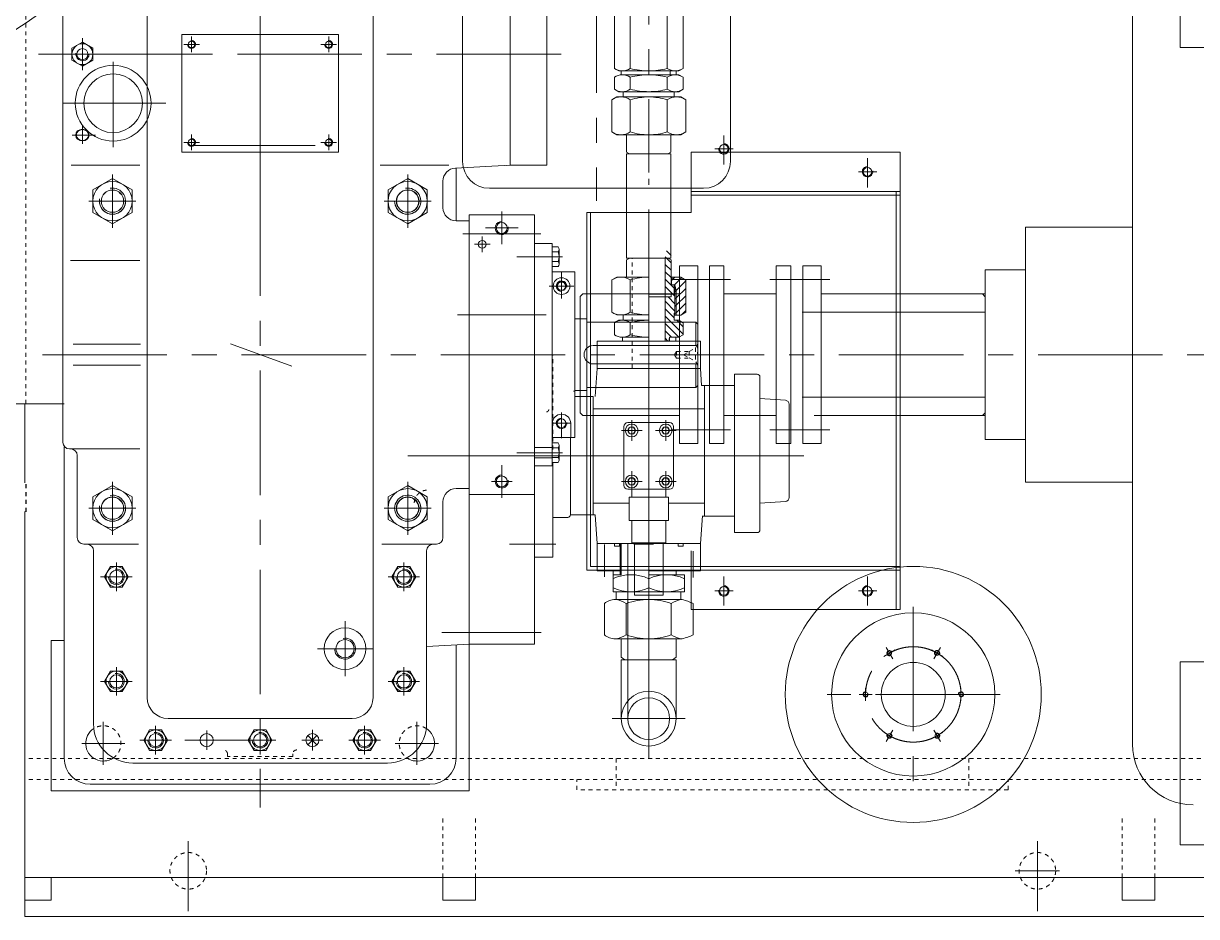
# Model space of a CAD drawing. Header units: millimetres. Extents: x 0 to 559189, y 1 to 426050.
# Drawn here: x 452740 to 475548, y 170510 to 187871 of the extents above; entities that cross this region are included whole.
import ezdxf

# ---------------------------------------------------------------- set-up
doc = ezdxf.new("R2010")
doc.units = ezdxf.units.MM
doc.header["$LTSCALE"] = 25.4
doc.linetypes.add('CENTER', pattern=[50.8, 31.75, -6.35, 6.35, -6.35])
doc.linetypes.add('EB_DASH', pattern=[6, 3, -3])
for name, color, linetype, lineweight in [('CAXA0', 7, 'Continuous', 5), ('CAXA1', 5, 'CENTER', 5), ('CAXA2', 6, 'EB_DASH', 5)]:
    doc.layers.add(name, color=color, linetype=linetype, lineweight=lineweight)

msp = doc.modelspace()

# ---------------------------------------------------------------- linework, layer by layer
at = {"layer": 'CAXA0', "color": 7, "linetype": 'Continuous', "lineweight": 5}
for p, q in [((453505.51, 191553.35), (453505.51, 179727.29)), ((475229.99, 187400.55), (475229.99, 190956.55)), ((455145.67, 190575.35), (455145.67, 174765.41)), ((459536.31, 190575.35), (459536.31, 174765.41)), ((461278.09, 190545.3), (461278.09, 185188.06)), ((466485.09, 190545.3), (466485.09, 185188.06)), ((464229.68, 189542.16), (464229.68, 186996.63)), ((464538.29, 186996.63), (464538.29, 189542.16)), ((465257.29, 186996.63), (465257.29, 189542.16)), ((465565.9, 189542.16), (465565.9, 186996.63)), ((462205.2, 185114.59), (462205.2, 189432.12)), ((462916.18, 189432.12), (462916.18, 187273.12)), ((474304.41, 173858.18), (474304.41, 189033.39)), ((453886.59, 187507.99), (453683.39, 187390.67)), ((453886.59, 187507.99), (454089.79, 187390.67)), ((458865.09, 187654.48), (455816.99, 187654.48)), ((455816.99, 187654.48), (455816.99, 185495.51)), ((458865.09, 187654.48), (458865.09, 185368.48)), ((453683.39, 187156.03), (453683.39, 187390.67)), ((454089.79, 187156.03), (454089.79, 187390.67)), ((462916.18, 185114.59), (462916.18, 187273.59)), ((495949.12, 187400.55), (475229.99, 187400.55)), ((453886.59, 187038.72), (453683.39, 187156.03)), ((453886.59, 187038.72), (454089.79, 187156.03)), ((464229.45, 186592.52), (464229.36, 186825.93)), ((464313.68, 186948.24), (464229.86, 186996.63)), ((464313.68, 186948.24), (464897.79, 186948.24)), ((464364.03, 186948.03), (464364.06, 186873.66)), ((464897.36, 186874.58), (464364.06, 186873.66)), ((464538.06, 186592.64), (464537.97, 186826.05)), ((464897.79, 186948.24), (465431.19, 186948.24)), ((464897.79, 186948.24), (465482.08, 186948.24)), ((465482.08, 186948.24), (464897.88, 186948.24)), ((464897.88, 186874.58), (465482.08, 186874.58)), ((465257.29, 186592.77), (465257.29, 186826.19)), ((465316.89, 186948.24), (465316.89, 186874.58)), ((465482.08, 186874.58), (465316.98, 186874.58)), ((465393.18, 186948.24), (465482.08, 186948.24)), ((465431.19, 186948.24), (465431.19, 186873.87)), ((465482.08, 186948.24), (465565.9, 186996.63)), ((465482.08, 186874.58), (465565.9, 186826.19)), ((465565.9, 186592.77), (465565.9, 186826.19)), ((464313.29, 186544.16), (464229.45, 186592.52)), ((465482.08, 186544.38), (465565.9, 186592.77)), ((464275.01, 186442.54), (464178.73, 186386.9)), ((464178.97, 185761.5), (464178.73, 186386.9)), ((464275.01, 186442.54), (464897.53, 186442.78)), ((464402.23, 186442.59), (464275.01, 186442.54)), ((464313.29, 186544.16), (464897.49, 186544.38)), ((464897.58, 186544.38), (464313.29, 186544.16)), ((464402.19, 186544.19), (464313.29, 186544.16)), ((464402.23, 186442.59), (464402.19, 186544.19)), ((464538.38, 185761.64), (464538.14, 186387.04)), ((464897.79, 186544.38), (465482.08, 186544.38)), ((465482.08, 186544.38), (464897.88, 186544.38)), ((465520.4, 186442.78), (464897.88, 186442.78)), ((465257.29, 185761.78), (465257.29, 186387.18)), ((465393.18, 186544.38), (465482.08, 186544.38)), ((465393.18, 186442.78), (465393.18, 186544.38)), ((465393.18, 186442.78), (465520.4, 186442.78)), ((465520.4, 186442.78), (465616.7, 186387.18)), ((465616.7, 185761.78), (465616.7, 186387.18)), ((455817.09, 185838.44), (455817.09, 185368.48)), ((464275.3, 185705.94), (464178.97, 185761.5)), ((464897.81, 185706.18), (464275.3, 185705.94)), ((464275.3, 185705.94), (464466.01, 185706.01)), ((464466.14, 185371.95), (464466.01, 185706.01)), ((464466.08, 185372.11), (464466.14, 185706.01)), ((464897.88, 185706.18), (465520.4, 185706.18)), ((465329.68, 185372.11), (465329.68, 185706.18)), ((465520.4, 185706.18), (465329.68, 185706.18)), ((465520.4, 185706.18), (465616.7, 185761.78)), ((458865.09, 185368.48), (455817.09, 185368.48)), ((464525.37, 185337.88), (464466.08, 185372.11)), ((464466.08, 185337.88), (465329.68, 185337.88)), ((464466.08, 185337.88), (464466.08, 183308.35)), ((465270.39, 185337.88), (465329.68, 185372.11)), ((465329.68, 185337.88), (465329.68, 183308.35)), ((465722.85, 184195.08), (465722.85, 185368.56)), ((465722.85, 185368.56), (469786.85, 185368.56)), ((469786.85, 176478.56), (469786.85, 185368.56)), ((455004.27, 185114.35), (453668.66, 185114.35)), ((459677.71, 185114.35), (461013.32, 185114.35)), ((462205.2, 185115.1), (461137.78, 185059.16)), ((461150.99, 185059.85), (461150.99, 184034.84)), ((462916.18, 185114.59), (462205.2, 185114.59)), ((454470.87, 184855.84), (454089.87, 184635.87)), ((454470.87, 184855.84), (454851.87, 184635.87)), ((460211.11, 184855.84), (459830.11, 184635.87)), ((460211.11, 184855.84), (460592.11, 184635.87)), ((460897.08, 184805.5), (460897.08, 184288.84)), ((461151.2, 184947.68), (461151.2, 184034.84)), ((454089.87, 184195.92), (454089.87, 184635.87)), ((454851.87, 184195.92), (454851.87, 184635.87)), ((459830.11, 184195.92), (459830.11, 184635.87)), ((460592.11, 184195.92), (460592.11, 184635.87)), ((461798.79, 184667.36), (465964.39, 184667.36)), ((465722.85, 184606.56), (469786.85, 184606.56)), ((465722.85, 184530.36), (469786.85, 184530.36)), ((469710.65, 176478.56), (469710.65, 184606.56)), ((454470.87, 183975.95), (454089.87, 184195.92)), ((454470.87, 183975.95), (454851.87, 184195.92)), ((460211.11, 183975.95), (459830.11, 184195.92)), ((460211.11, 183975.95), (460592.11, 184195.92)), ((461405.2, 184149.2), (462675.19, 184149.2)), ((461405.2, 184149.2), (461405.2, 183590.51)), ((461405.2, 184149.2), (461405.2, 175820.72)), ((462675.19, 179132.69), (462675.19, 184149.2)), ((463690.85, 177240.56), (463690.85, 184195.08)), ((463690.85, 184195.08), (465722.85, 184195.08)), ((463691, 184195.08), (463691, 182612.25)), ((463767.05, 177316.76), (463767.05, 184195.08)), ((461151.08, 184034.84), (461405.2, 184034.84)), ((472221.94, 183908.06), (474304.41, 183908.06)), ((472221.94, 183908.06), (472221.94, 178955.06)), ((461405.2, 183590.51), (461405.2, 182066.42)), ((462675.24, 183590.33), (463018.09, 183590.33)), ((463137.43, 183527), (463018.09, 183527)), ((463137.43, 183431.68), (463018.09, 183431.68)), ((463018.14, 179272.17), (463018.14, 183590.33)), ((463152.71, 183479.34), (463152.71, 183193.38)), ((465242.05, 183449.56), (465330.92, 183360.7)), ((455004.27, 183262.76), (453656.52, 183262.76)), ((463137.43, 183241.04), (463018.09, 183241.04)), ((465329.68, 183308.35), (464466.08, 183308.35)), ((464467.13, 183274.37), (464466.83, 182940.43)), ((464526.7, 183308.69), (464467.13, 183274.37)), ((465216.59, 183331.34), (465330.76, 183217.17)), ((465216.59, 183187.65), (465330.61, 183073.64)), ((465219.95, 181697.98), (465219.95, 183308.35)), ((465271.14, 183308.35), (465330.97, 183273.73)), ((465330.74, 183273.87), (465330.3, 182787.26)), ((465493.3, 183158.35), (465493.3, 179704.29)), ((465848.9, 183158.35), (465493.3, 183158.35)), ((465848.9, 183158.69), (465848.9, 179704.29)), ((466356.9, 183158.35), (466077.5, 183158.35)), ((466077.5, 183158.35), (466077.5, 179704.29)), ((466356.9, 183158.35), (466356.9, 179704.29)), ((467377.98, 183158.35), (467377.98, 179704.29)), ((467657.38, 183158.35), (467377.98, 183158.35)), ((467657.38, 183158.35), (467657.38, 179704.29)), ((467892.36, 183158.69), (467892.36, 179704.29)), ((467892.36, 183158.35), (468247.96, 183158.35)), ((468247.96, 183158.35), (468247.96, 179704.29)), ((463137.43, 183145.72), (463018.09, 183145.72)), ((463462.4, 183041.53), (463018.09, 183041.53)), ((463462.4, 179820.92), (463462.4, 183041.53)), ((464276.12, 182940.6), (464179.76, 182885.09)), ((464276.12, 182940.6), (464179.76, 182885.09)), ((464898.64, 182940.05), (464276.12, 182940.6)), ((464898.64, 182940.05), (464276.12, 182940.6)), ((465216.59, 183043.97), (465330.45, 182930.11)), ((465521.15, 182939.49), (465330.44, 182939.66)), ((465521.15, 182939.49), (465330.44, 182939.66)), ((465343.14, 182939.65), (465343, 182787.25)), ((465343.14, 182939.65), (465343, 182787.25)), ((465404.46, 182939.59), (465343.08, 182878.32)), ((465404.46, 182939.59), (465343.08, 182878.32)), ((465538.26, 182929.59), (465395.61, 182787.2)), ((465538.26, 182929.59), (465395.61, 182787.2)), ((465521.15, 182939.49), (465617.41, 182883.8)), ((465521.15, 182939.49), (465617.41, 182883.8)), ((471438.16, 183082.56), (472221.94, 183082.56)), ((471438.16, 179780.56), (471438.16, 183082.56)), ((463114.06, 182764.75), (463158.06, 182840.95)), ((463114.06, 182764.75), (463158.06, 182688.55)), ((463114.06, 182764.75), (463158.06, 182688.55)), ((463246.05, 182840.95), (463158.06, 182840.95)), ((463290.04, 182764.75), (463246.05, 182840.95)), ((463290.04, 182764.75), (463246.05, 182688.55)), ((464179.76, 182885.09), (464179.2, 182259.69)), ((464179.76, 182885.09), (464179.2, 182259.69)), ((464539.18, 182884.77), (464538.61, 182259.37)), ((464539.18, 182884.77), (464538.61, 182259.37)), ((465216.59, 182900.29), (465388.67, 182728.21)), ((465216.59, 182756.6), (465363.77, 182609.43)), ((465406.5, 182787.19), (465330.3, 182787.26)), ((465406.5, 182787.19), (465330.3, 182787.26)), ((465388.72, 182787.21), (465388.56, 182609.41)), ((465388.72, 182787.21), (465388.56, 182609.41)), ((465406.5, 182787.19), (465405.97, 182202.99)), ((465406.5, 182787.19), (465405.97, 182202.99)), ((465431.8, 182672.93), (465406.5, 182787.19)), ((465431.8, 182672.93), (465406.5, 182787.19)), ((465617.39, 182865.02), (465430.56, 182678.53)), ((465617.39, 182865.02), (465430.56, 182678.53)), ((465617.26, 182721.34), (465431.67, 182536.08)), ((465617.26, 182721.34), (465431.67, 182536.08)), ((465617.41, 182883.8), (465616.84, 182258.4)), ((465617.41, 182883.8), (465616.84, 182258.4)), ((463246.05, 182688.55), (463158.06, 182688.55)), ((463613.58, 182612.25), (463562.78, 182561.45)), ((463562.78, 180301.19), (463562.78, 182561.45)), ((465493.3, 182612.25), (463613.58, 182612.25)), ((465336.44, 182556.11), (464898.29, 182556.51)), ((465336.44, 182556.11), (464898.29, 182556.51)), ((465406.34, 182609.39), (464898.34, 182609.85)), ((465406.34, 182609.39), (464898.34, 182609.85)), ((465216.59, 182612.92), (465219.95, 182609.56)), ((465216.59, 182469.23), (465406.04, 182279.78)), ((465273.34, 182556.17), (465406.17, 182423.34)), ((465336.49, 182609.45), (465336.44, 182556.11)), ((465336.49, 182609.45), (465336.44, 182556.11)), ((465363.77, 182609.43), (465406.3, 182566.89)), ((465431.67, 182536.08), (465406.25, 182510.71)), ((465431.67, 182536.08), (465406.25, 182510.71)), ((465430.56, 182678.53), (465406.38, 182654.39)), ((465430.56, 182678.53), (465406.38, 182654.39)), ((465431.8, 182672.93), (465431.37, 182197.5)), ((465431.8, 182672.93), (465431.37, 182197.5)), ((465617.13, 182577.65), (465431.54, 182392.4)), ((465617.13, 182577.65), (465431.54, 182392.4)), ((467377.98, 182612.25), (466356.9, 182612.25)), ((471438.16, 182612.49), (468247.96, 182612.49)), ((471434.39, 182561.69), (471383.59, 182612.49)), ((471438.16, 180333.02), (471438.16, 182561.69)), ((464275.46, 182204), (464179.2, 182259.69)), ((464275.46, 182204), (464179.2, 182259.69)), ((465216.59, 182325.55), (465393.23, 182148.92)), ((465393.31, 182241.1), (465393.18, 182101.4)), ((465393.31, 182241.1), (465393.18, 182101.4)), ((465431.41, 182241.07), (465393.31, 182241.1)), ((465431.41, 182241.07), (465393.31, 182241.1)), ((465431.54, 182392.4), (465406.12, 182367.02)), ((465431.54, 182392.4), (465406.12, 182367.02)), ((465431.42, 182248.72), (465423.76, 182241.07)), ((465431.42, 182248.72), (465423.76, 182241.07)), ((465617, 182433.97), (465431.42, 182248.72)), ((465617, 182433.97), (465431.42, 182248.72)), ((465520.49, 182202.89), (465616.84, 182258.4)), ((465520.49, 182202.89), (465616.84, 182258.4)), ((465616.87, 182290.29), (465541.36, 182214.91)), ((465616.87, 182290.29), (465541.36, 182214.91)), ((467882.13, 182257.09), (471438.13, 182257.09)), ((463462.4, 182130.06), (463691, 182130.06)), ((465810.55, 182066.56), (463691, 182066.56)), ((463691, 182066.42), (463691, 180796.42)), ((464229.82, 182054.05), (464229.61, 181820.64)), ((464229.82, 182054.05), (464229.61, 181820.64)), ((464313.68, 182102.37), (464229.82, 182054.05)), ((464313.68, 182102.37), (464229.82, 182054.05)), ((464275.46, 182204), (464897.97, 182203.45)), ((464275.46, 182204), (464897.97, 182203.45)), ((464313.68, 182102.37), (464897.88, 182101.85)), ((464313.68, 182102.37), (464897.88, 182101.85)), ((464402.67, 182203.89), (464402.58, 182102.29)), ((464402.67, 182203.89), (464402.58, 182102.29)), ((464538.43, 182053.77), (464538.22, 181820.36)), ((464538.43, 182053.77), (464538.22, 181820.36)), ((465216.59, 182181.86), (465565.66, 181832.8)), ((465216.59, 182038.18), (465482.97, 181771.8)), ((465482.08, 182101.32), (465393.18, 182101.4)), ((465482.08, 182101.32), (465393.18, 182101.4)), ((465520.49, 182202.89), (465393.27, 182203)), ((465520.49, 182202.89), (465393.27, 182203)), ((465440.78, 182101.36), (465565.79, 181976.35)), ((465482.08, 182101.32), (465565.86, 182052.85)), ((465482.08, 182101.32), (465565.86, 182052.85)), ((465565.86, 182052.85), (465565.65, 181819.44)), ((465565.86, 182052.85), (465565.65, 181819.44)), ((465810.55, 182066.56), (465848.65, 182028.46)), ((465810.55, 182066.56), (465810.55, 181609.22)), ((465216.59, 181894.5), (465339.84, 181771.25)), ((465481.79, 181771.12), (465565.65, 181819.44)), ((465481.79, 181771.12), (465565.65, 181819.44)), ((455018.67, 181634.73), (453708.84, 181634.73)), ((465848.65, 181609.22), (463816.9, 181609.22)), ((463893.01, 181697.98), (465902.16, 181697.98)), ((463893.01, 181164.58), (463893.01, 181697.98)), ((464897.59, 181771.64), (464383.87, 181772.11)), ((464897.59, 181771.64), (464383.87, 181772.11)), ((464385.05, 181772.1), (464385.05, 181697.98)), ((465216.59, 181750.81), (465269.42, 181697.98)), ((465287.73, 181697.98), (465304.09, 181771.27)), ((465481.79, 181771.12), (465304.09, 181771.28)), ((465304.09, 181697.98), (465304.09, 181771.28)), ((465481.79, 181771.12), (465316.69, 181771.27)), ((465426.45, 181771.17), (465426.45, 181697.98)), ((465902.16, 181164.58), (465902.16, 181697.98)), ((455018.67, 181228.33), (453708.84, 181228.33)), ((465848.91, 181253.62), (463816.9, 181253.62)), ((463893.01, 181164.58), (463853.83, 180616.1)), ((463893.01, 181164.58), (465902.16, 181164.58)), ((465810.55, 181253.62), (465810.55, 180796.56)), ((465902.38, 181164.58), (465926.14, 180831.95)), ((466561.55, 181050.34), (466561.55, 177974.4)), ((467007.57, 181050.34), (466561.55, 181050.34)), ((467058.37, 180999.54), (467058.37, 178025.2)), ((461405.2, 175805.29), (461405.2, 180796.42)), ((463462.4, 180733.06), (463691, 180733.06)), ((465810.55, 180796.56), (463691, 180796.56)), ((465810.55, 180796.56), (465848.65, 180834.66)), ((466561.55, 180831.95), (465924.44, 180831.95)), ((465980.94, 180831.95), (465980.94, 178295.65)), ((452045.26, 180478.83), (453531.01, 180478.83)), ((452769.09, 178942.12), (452769.09, 180478.83)), ((463814.44, 180618.59), (463814.44, 178319.89)), ((467557.13, 180544.65), (467058.37, 180578.36)), ((467628.2, 180468.63), (467628.2, 178655.27)), ((467882.13, 180606.09), (471438.13, 180606.09)), ((463613.3, 180250.39), (463562.5, 180301.19)), ((465493.3, 180250.39), (463613.3, 180250.39)), ((463814.44, 180377.22), (465980.94, 180377.22)), ((467377.98, 180250.39), (466356.9, 180250.39)), ((467633.5, 180250.39), (467628.2, 180250.39)), ((471438.16, 180250.63), (468115.66, 180250.63)), ((471438.16, 180301.43), (471387.36, 180250.63)), ((463024.25, 179820.98), (463024.25, 180097.75)), ((463379.85, 179820.98), (463379.85, 180097.75)), ((464415.09, 180034.32), (464415.09, 178891.32)), ((464491.29, 180110.52), (465304.09, 180110.52)), ((464494.17, 179958.12), (464530.83, 180021.62)), ((464494.17, 179958.12), (464530.83, 179894.62)), ((464494.17, 179958.12), (464530.83, 179894.62)), ((464604.16, 180021.62), (464530.83, 180021.62)), ((464640.82, 179958.12), (464604.16, 180021.62)), ((464640.82, 179958.12), (464604.16, 179894.62)), ((465154.57, 179958.12), (465191.23, 180021.62)), ((465154.57, 179958.12), (465191.23, 179894.62)), ((465154.57, 179958.12), (465191.23, 179894.62)), ((465264.56, 180021.62), (465191.23, 180021.62)), ((465301.22, 179958.12), (465264.56, 180021.62)), ((465301.22, 179958.12), (465264.56, 179894.62)), ((465380.29, 180034.32), (465380.29, 178891.32)), ((462675.24, 179272.17), (462675.24, 179843.67)), ((463462.4, 179820.98), (463018.14, 179820.98)), ((463373.69, 179821.16), (463373.69, 178319.89)), ((463373.69, 179821.16), (463373.69, 178319.89)), ((464604.16, 179894.62), (464530.83, 179894.62)), ((465264.56, 179894.62), (465191.23, 179894.62)), ((471438.16, 179780.56), (472221.94, 179780.56)), ((453531.07, 179637.49), (453531.07, 174509.89)), ((455004.27, 179600.29), (453632.51, 179600.29)), ((463018.14, 179627.85), (462675.24, 179627.85)), ((463137.47, 179717.13), (463018.14, 179717.13)), ((463137.47, 179621.81), (463018.14, 179621.81)), ((463152.76, 179383.51), (463152.76, 179669.47)), ((465848.9, 179704.29), (465493.3, 179704.29)), ((466356.9, 179704.29), (466077.5, 179704.29)), ((467657.38, 179704.29), (467377.98, 179704.29)), ((467892.36, 179704.29), (468247.96, 179704.29)), ((453785.07, 178129.47), (453785.07, 179473.29)), ((463018.14, 179424.65), (462675.24, 179424.65)), ((462675.24, 179272.17), (463018.14, 179272.17)), ((463137.47, 179431.17), (463018.14, 179431.17)), ((463137.47, 179335.85), (463018.14, 179335.85)), ((463030.82, 179335.85), (463030.82, 177494.39)), ((462675.27, 175805.29), (462675.27, 179132.69)), ((454470.87, 178887.1), (454089.87, 178667.13)), ((454470.87, 178887.1), (454851.87, 178667.13)), ((460211.11, 178887.1), (459830.11, 178667.13)), ((460211.11, 178887.1), (460592.11, 178667.13)), ((461151.08, 178828.01), (461405.2, 178828.01)), ((464491.29, 178815.12), (465304.09, 178815.12)), ((464494.17, 178967.52), (464530.83, 179031.02)), ((464494.17, 178967.52), (464530.83, 178904.02)), ((464494.17, 178967.52), (464530.83, 178904.02)), ((464604.16, 179031.02), (464530.83, 179031.02)), ((464604.16, 178904.02), (464530.83, 178904.02)), ((464640.82, 178967.52), (464604.16, 179031.02)), ((464640.82, 178967.52), (464604.16, 178904.02)), ((465154.57, 178967.52), (465191.23, 179031.02)), ((465154.57, 178967.52), (465191.23, 178904.02)), ((465154.57, 178967.52), (465191.23, 178904.02)), ((465264.56, 179031.02), (465191.23, 179031.02)), ((465264.56, 178904.02), (465191.23, 178904.02)), ((465301.22, 178967.52), (465264.56, 179031.02)), ((465301.22, 178967.52), (465264.56, 178904.02)), ((472221.94, 178955.06), (474304.41, 178955.06)), ((454089.87, 178227.19), (454089.87, 178667.13)), ((454851.87, 178227.19), (454851.87, 178667.13)), ((459830.11, 178227.19), (459830.11, 178667.13)), ((460592.11, 178227.19), (460592.11, 178667.13)), ((461405.2, 178713.64), (462675.27, 178713.64)), ((464516.78, 178205.44), (464516.78, 178662.64)), ((465278.78, 178662.64), (464516.78, 178662.64)), ((464567.58, 178662.64), (464567.58, 178804.35)), ((465227.98, 178662.64), (465227.98, 178778.67)), ((465278.78, 178205.44), (465278.78, 178662.64)), ((452769.09, 170509.56), (452769.09, 178383.32)), ((460897.08, 178574.01), (460897.08, 177875.42)), ((463814.44, 178548.42), (464516.78, 178548.42)), ((465278.78, 178548.42), (465980.94, 178548.42)), ((467557.13, 178579.25), (467058.37, 178545.54)), ((453530.99, 178256.47), (453530.99, 173589.35)), ((454470.87, 178007.22), (454089.87, 178227.19)), ((454470.87, 178007.22), (454851.87, 178227.19)), ((460211.11, 178007.22), (459830.11, 178227.19)), ((460211.11, 178007.22), (460592.11, 178227.19)), ((463322.89, 178269.09), (463030.82, 178269.09)), ((463373.69, 178319.89), (463853.32, 178319.89)), ((463893.01, 177760.98), (463853.09, 178319.87)), ((465278.78, 178205.44), (464516.78, 178205.44)), ((464567.35, 177773.68), (464567.35, 178205.48)), ((464567.58, 177773.64), (464567.58, 178205.44)), ((465227.75, 177773.68), (465227.75, 178205.48)), ((465227.98, 177773.64), (465227.98, 178205.44)), ((465902.16, 177760.98), (465940.56, 178298.53)), ((466561.55, 178295.65), (465940.56, 178295.65)), ((453785.07, 178129.47), (453785.07, 177875.42)), ((466561.55, 177974.4), (467007.57, 177974.4)), ((453912.07, 177748.42), (453975.57, 177748.42)), ((453943.82, 177748.42), (454976.56, 177748.42)), ((460738.16, 177748.42), (459705.43, 177748.42)), ((460770.08, 177748.42), (460706.58, 177748.42)), ((463893.01, 177761.02), (465902.17, 177761.02)), ((463893.01, 177760.98), (463893.01, 177227.58)), ((463893.01, 177760.98), (465902.16, 177760.98)), ((464229.57, 177760.98), (464229.57, 177710.18)), ((464229.57, 177710.18), (464326.09, 177710.18)), ((464326.09, 177760.98), (464326.09, 177710.18)), ((464343.36, 177153.92), (464343.36, 177760.98)), ((464364.27, 177153.92), (464364.27, 177760.98)), ((464491.19, 177760.98), (464491.19, 174357.42)), ((465227.75, 177773.68), (464567.35, 177773.68)), ((464618.15, 176757.68), (464618.15, 177773.68)), ((465176.95, 176757.68), (465176.95, 177773.68)), ((465469.09, 177760.98), (465469.09, 177710.18)), ((465565.61, 177710.18), (465469.09, 177710.18)), ((465565.61, 177760.98), (465565.61, 177710.18)), ((465902.16, 177760.98), (465902.16, 177227.58)), ((454102.57, 177621.42), (454102.57, 174255.89)), ((460579.58, 177621.42), (460579.58, 174255.89)), ((463030.82, 177494.39), (462675.19, 177494.39)), ((465722.85, 176478.56), (465722.85, 177621.56)), ((454431.74, 177313.16), (454316.4, 177113.39)), ((454662.41, 177313.16), (454431.74, 177313.16)), ((454777.75, 177113.39), (454662.41, 177313.16)), ((459904.4, 177113.39), (460019.74, 177313.16)), ((460019.74, 177313.16), (460250.41, 177313.16)), ((460250.41, 177313.16), (460365.75, 177113.39)), ((463690.85, 177240.56), (469786.85, 177240.56)), ((463767.05, 177316.76), (469786.85, 177316.76)), ((463893.01, 177227.58), (464364.27, 177227.58)), ((464204.77, 177227.58), (464204.77, 176823.72)), ((464897.59, 177227.58), (465902.16, 177227.58)), ((465431.07, 177227.58), (465431.07, 177153.92)), ((454316.4, 177113.39), (454431.74, 176913.62)), ((454662.41, 176913.62), (454777.75, 177113.39)), ((460019.74, 176913.62), (459904.4, 177113.39)), ((460365.75, 177113.39), (460250.41, 176913.62)), ((464204.77, 177153.92), (464364.27, 177153.92)), ((464204.77, 177153.92), (464364.27, 177153.92)), ((464897.67, 177153.92), (465590.58, 177153.92)), ((465590.58, 177153.92), (465590.58, 176823.72)), ((454662.41, 176913.62), (454431.74, 176913.62)), ((460019.74, 176913.62), (460250.41, 176913.62)), ((464204.77, 176823.72), (464265.21, 176823.72)), ((464204.77, 176823.72), (465590.58, 176823.72)), ((464265.21, 176671.32), (464265.21, 176823.72)), ((465524.05, 176671.32), (465524.05, 176823.72)), ((464034.07, 175985.52), (464034.07, 176595.12)), ((464246.8, 176671.32), (464265.21, 176671.32)), ((464271.12, 176671.32), (465548.55, 176671.32)), ((464459.35, 176595.12), (464459.35, 175985.52)), ((465176.95, 176757.68), (464618.15, 176757.68)), ((465335.82, 176595.12), (465335.82, 175985.52)), ((465761.1, 175985.52), (465761.1, 176595.12)), ((465722.85, 176478.56), (469786.85, 176478.56)), ((461405.2, 176287.84), (461405.2, 175805.23)), ((453531.07, 175875.35), (453277.07, 175875.35)), ((453277.07, 175875.35), (453277.07, 172954.35)), ((464246.8, 175909.32), (464897.67, 175909.32)), ((464364.27, 175551.46), (464364.27, 175909.32)), ((464897.67, 175909.32), (465548.55, 175909.32)), ((465431.07, 175551.58), (465431.07, 175909.32)), ((461405.2, 175805.23), (460582.65, 175762.13)), ((461150.99, 175791.91), (461150.99, 173589.35)), ((461151.2, 175791.92), (461151.2, 174509.89)), ((461404.99, 175791.91), (461404.99, 172954.35)), ((462675.27, 175805.29), (461405.2, 175805.29)), ((464364.13, 175500.66), (465430.93, 175500.66)), ((464364.13, 174357.42), (464364.13, 175500.66)), ((464364.27, 175551.46), (464435.24, 175500.66)), ((465431.07, 175551.58), (465359.93, 175500.66)), ((465430.93, 174357.42), (465430.93, 175500.66)), ((475229.99, 171906.57), (475229.99, 175462.57)), ((495949.12, 175462.57), (475229.99, 175462.57)), ((454431.74, 175281.16), (454316.4, 175081.39)), ((454662.41, 175281.16), (454431.74, 175281.16)), ((454777.75, 175081.39), (454662.41, 175281.16)), ((459904.4, 175081.39), (460019.74, 175281.16)), ((460019.74, 175281.16), (460250.41, 175281.16)), ((460250.41, 175281.16), (460365.75, 175081.39)), ((454316.4, 175081.39), (454431.74, 174881.62)), ((454662.41, 174881.62), (454777.75, 175081.39)), ((460019.74, 174881.62), (459904.4, 175081.39)), ((460365.75, 175081.39), (460250.41, 174881.62)), ((454662.41, 174881.62), (454431.74, 174881.62)), ((460019.74, 174881.62), (460250.41, 174881.62)), ((457341.08, 174359.01), (455552.07, 174359.01)), ((457340.91, 174359.01), (459129.91, 174359.01)), ((455193.74, 174138.16), (455078.4, 173938.39)), ((455424.41, 174138.16), (455193.74, 174138.16)), ((455539.75, 173938.39), (455424.41, 174138.16)), ((457225.65, 174138.16), (457110.32, 173938.39)), ((457456.33, 174138.16), (457225.65, 174138.16)), ((457571.67, 173938.39), (457456.33, 174138.16)), ((458446.88, 173848.59), (458267.27, 174028.19)), ((458267.27, 173848.59), (458446.88, 174028.19)), ((459142.4, 173938.39), (459257.74, 174138.16)), ((459257.74, 174138.16), (459488.41, 174138.16)), ((459488.41, 174138.16), (459603.75, 173938.39)), ((455078.4, 173938.39), (455193.74, 173738.62)), ((455424.41, 173738.62), (455539.75, 173938.39)), ((457110.32, 173938.39), (457225.65, 173738.62)), ((457456.33, 173738.62), (457571.67, 173938.39)), ((459257.74, 173738.62), (459142.4, 173938.39)), ((459603.75, 173938.39), (459488.41, 173738.62)), ((455424.41, 173738.62), (455193.74, 173738.62)), ((457456.33, 173738.62), (457225.65, 173738.62)), ((459257.74, 173738.62), (459488.41, 173738.62)), ((459817.58, 173493.89), (454864.57, 173493.89)), ((461404.99, 172954.35), (453277.07, 172954.35)), ((460642.99, 173081.35), (454038.99, 173081.35)), ((495441.12, 171906.57), (475229.99, 171906.57)), ((495441.12, 171271.56), (452769.09, 171271.56)), ((453277.09, 170827.06), (453277.09, 171271.56)), ((460897.1, 170827.06), (460897.1, 171271.56)), ((461532.1, 170827.06), (461532.1, 171271.56)), ((474105.11, 170827.06), (474105.11, 171271.56)), ((474740.11, 170827.06), (474740.11, 171271.56)), ((453277.09, 170827.06), (452769.09, 170827.06)), ((461532.1, 170827.06), (460897.1, 170827.06)), ((474740.11, 170827.06), (474105.11, 170827.06)), ((495949.12, 170509.56), (452769.09, 170509.56))]:
    msp.add_line(p, q, dxfattribs=at)
for centre, radius in [((448768.64, 193851.85), 7200.29), ((456007.59, 187463.98), 62.45), ((458674.59, 187463.98), 62.45), ((453886.59, 187273.35), 203.2), ((453886.59, 187273.35), 107.95), ((454483.57, 186320.85), 736.6), ((454483.57, 186320.85), 571.5), ((456007.59, 185558.98), 62.45), ((458674.59, 185558.98), 62.45), ((466357.85, 185432.06), 84.41), ((469151.85, 184987.56), 84.41), ((454470.87, 184415.9), 381), ((460211.11, 184415.9), 381), ((454470.87, 184415.9), 219.63), ((454470.87, 184415.9), 215.9), ((460211.28, 184415.9), 219.63), ((460211.11, 184415.9), 215.9), ((462040.19, 183895.2), 106.38), ((461659.19, 183577.7), 76.2), ((463202.05, 182764.75), 87.99), ((463202.05, 182764.75), 84.41), ((463202.05, 180097.75), 84.41), ((464567.49, 179958.12), 73.32), ((465227.89, 179958.12), 73.32), ((462040.19, 178967.64), 106.38), ((454470.87, 178447.16), 381), ((460211.11, 178447.16), 381), ((464567.49, 178967.52), 73.32), ((465227.89, 178967.52), 73.32), ((454470.87, 178447.16), 219.63), ((454470.87, 178447.16), 215.9), ((460211.28, 178447.16), 219.63), ((460211.11, 178447.16), 215.9), ((454547.07, 177113.39), 199.77), ((454547.07, 177113.39), 128.34), ((460135.08, 177113.39), 199.77), ((460135.08, 177113.39), 128.34), ((470041.1, 174827.59), 2489.2), ((466357.85, 176838.95), 84.41), ((469151.85, 176838.95), 84.41), ((470041.1, 174827.59), 1587.5), ((458992.09, 175716.47), 406.4), ((458992.09, 175716.47), 175.7), ((469577.55, 175630.48), 41.18), ((470504.65, 175630.48), 41.18), ((470041.1, 174827.59), 622.3), ((454547.07, 175081.39), 199.77), ((454547.07, 175081.39), 128.34), ((460135.08, 175081.39), 199.77), ((460135.08, 175081.39), 128.34), ((464897.53, 174357.42), 533.4), ((464897.53, 174357.42), 406.34), ((469114, 174827.59), 41.18), ((470968.2, 174827.59), 41.18), ((455309.07, 173938.39), 199.77), ((455309.07, 173938.39), 128.34), ((456302.45, 173938.39), 127), ((457340.99, 173938.39), 199.77), ((457341.08, 173938.39), 128.34), ((458357.08, 173938.39), 127), ((459373.08, 173938.39), 199.77), ((459373.08, 173938.39), 128.34), ((469577.55, 174024.7), 41.18), ((470504.65, 174024.7), 41.18)]:
    msp.add_circle(centre, radius, dxfattribs=at)
for centre, radius, start, end in [((456007.59, 187463.98), 76.2, 180, 100), ((458674.59, 187463.98), 76.2, 180, 100), ((453886.59, 187273.35), 127, 170, 0), ((464383.75, 186604.18), 270.2, 55.196842, 124.847208), ((464383.98, 187218.44), 270.2, 235.174817, 304.825183), ((464897.89, 185515.74), 1358.84, 90.022025, 105.359198), ((464897.7, 188307.08), 1358.84, 254.662826, 270), ((464897.88, 188307.08), 1358.84, 270, 285.337174), ((464897.88, 185515.74), 1358.84, 74.662826, 90), ((465411.6, 187218.44), 270.2, 235.174817, 304.825183), ((465411.6, 186604.38), 270.2, 55.174817, 124.825183), ((464383.67, 186814.38), 270.2, 235.196842, 304.847208), ((464896.97, 187903.21), 1358.84, 254.684851, 270.022025), ((464897.88, 187903.21), 1358.84, 270, 285.337174), ((465411.6, 186814.58), 270.2, 235.174817, 304.825183), ((464358.54, 186124.36), 318.21, 55.637777, 124.406272), ((464897.99, 185253.35), 1189.43, 90.022025, 107.609979), ((464897.88, 185253.35), 1189.43, 72.412046, 90), ((465437, 186124.57), 318.21, 55.615753, 124.384247), ((464358.58, 186024.18), 318.21, 235.637777, 304.406272), ((464897.36, 186895.61), 1189.43, 252.434071, 270.022025), ((464897.88, 186895.61), 1189.43, 270, 287.587954), ((465437, 186024.39), 318.21, 235.615753, 304.384247), ((456007.59, 185558.98), 76.2, 180, 100), ((458674.59, 185558.98), 76.2, 180, 100), ((466357.85, 185432.06), 101.6, 170, 90), ((461151.08, 184805.5), 254, 93, 180), ((461798.79, 185188.06), 520.7, 180, 270), ((465964.39, 185188.06), 520.7, 270, 0), ((469151.85, 184987.56), 101.6, 90, 10), ((454470.87, 184415.9), 254, 180, 100), ((460211.28, 184415.9), 254, 180, 100), ((454470.87, 184415.9), 254, 170, 0), ((460211.11, 184415.9), 254, 180, 10), ((461151.08, 184288.84), 254, 180, 270), ((462040.19, 183895.2), 127, 90, 10), ((463070.78, 183479.34), 81.93, 324.42999, 35.57001), ((462847.91, 183336.36), 304.8, 341.776086, 18.223914), ((463070.78, 183193.38), 81.93, 324.42999, 35.57001), ((463202.05, 182764.75), 161.67, 0, 180), ((464359.23, 182622.32), 318.21, 55.564318, 124.332813), ((464359.23, 182622.32), 318.21, 55.564318, 124.332813), ((464897.57, 181750.61), 1189.43, 89.948565, 107.536519), ((464897.57, 181750.61), 1189.43, 89.948565, 107.536519), ((463202.05, 182764.75), 161.67, 180, 0), ((463202.05, 182764.75), 101.6, 350, 270), ((464359.14, 182522.14), 318.21, 235.564318, 304.332813), ((464359.14, 182522.14), 318.21, 235.564318, 304.332813), ((464899.04, 183392.88), 1189.43, 252.360611, 269.948565), ((464899.04, 183392.88), 1189.43, 252.360611, 269.948565), ((464383.92, 181832.1), 270.2, 55.123382, 124.773748), ((464383.92, 181832.1), 270.2, 55.123382, 124.773748), ((464896.66, 180743.01), 1358.84, 89.948565, 105.285739), ((464896.66, 180743.01), 1358.84, 89.948565, 105.285739), ((464384.11, 182042.31), 270.2, 235.123382, 304.773748), ((464384.11, 182042.31), 270.2, 235.123382, 304.773748), ((464898.81, 183130.48), 1358.84, 254.611392, 269.948565), ((464898.81, 183130.48), 1358.84, 254.611392, 269.948565), ((463816.9, 181431.53), 177.8, 90, 270), ((467007.57, 180999.54), 50.8, 0, 90), ((467552, 180468.63), 76.2, 0, 86.133913), ((463202.05, 180097.75), 177.8, 0, 180), ((463202.05, 180097.75), 101.6, 90, 10), ((464491.29, 180034.32), 76.2, 90, 180), ((464567.49, 179958.12), 124.21, 0, 180), ((464567.49, 179958.12), 124.21, 180, 0), ((465227.89, 179958.12), 124.21, 0, 180), ((465227.89, 179958.12), 124.21, 180, 0), ((465304.09, 180034.32), 76.2, 0, 90), ((453632.51, 179727.29), 127, 180, 270), ((453658.07, 179473.29), 127, 0, 90), ((463070.82, 179669.47), 81.93, 324.42999, 35.57001), ((462847.96, 179526.49), 304.8, 341.776086, 18.223914), ((463070.82, 179383.51), 81.93, 324.42999, 35.57001), ((462040.19, 178967.64), 127, 90, 10), ((464567.49, 178967.52), 124.21, 0, 180), ((465227.89, 178967.52), 124.21, 0, 180), ((461151.08, 178574.01), 254, 90, 180), ((464491.29, 178891.32), 76.2, 180, 270), ((464567.49, 178967.52), 124.21, 180, 0), ((465227.89, 178967.52), 124.21, 180, 0), ((465304.09, 178891.32), 76.2, 270, 0), ((454470.87, 178447.16), 254, 180, 100), ((460211.28, 178447.16), 254, 260, 180), ((467552, 178655.27), 76.2, 273.866087, 360), ((454470.87, 178447.16), 254, 170, 0), ((460211.11, 178447.16), 254, 180, 10), ((463322.89, 178319.89), 50.8, 270, 0), ((463322.89, 178319.89), 50.8, 270, 0), ((467007.57, 178025.2), 50.8, 270, 0), ((453912.07, 177875.42), 127, 180, 270), ((453975.57, 177621.42), 127, 0, 90), ((460706.58, 177621.42), 127, 90, 180), ((460770.08, 177875.42), 127, 270, 0), ((454547.07, 177113.39), 152.4, 180, 100), ((460135.08, 177113.39), 152.4, 180, 100), ((464550.07, 176328.43), 825.7, 65.15721, 114.774415), ((465244.13, 176328.22), 825.7, 65.191398, 114.808602), ((464550.86, 177649.63), 825.7, 245.15721, 294.774415), ((465244.13, 177649.42), 825.7, 245.191398, 294.808602), ((466357.85, 176838.95), 101.6, 170, 90), ((469151.85, 176838.95), 101.6, 90, 10), ((464246.8, 176336.29), 335.03, 89.999998, 129.415958), ((464156.87, 176118.52), 564.49, 57.598307, 78.322367), ((464897.5, 175373.54), 1297.78, 90, 109.731614), ((464897.67, 175373.54), 1297.78, 70.268386, 90), ((465638.31, 176118.52), 564.49, 101.677633, 122.401693), ((465201.69, 175369.27), 1347.47, 65.470754, 75.083088), ((458992.09, 175716.47), 203.2, 180, 100), ((464246.8, 176244.35), 335.03, 230.584042, 270.000002), ((464156.87, 176462.12), 564.49, 281.677633, 302.401693), ((464897.5, 177207.1), 1297.78, 250.268386, 270), ((464897.67, 177207.1), 1297.78, 270, 289.731614), ((465638.31, 176462.12), 564.49, 237.598307, 258.322367), ((465201.69, 177211.38), 1347.47, 284.916912, 294.529246), ((469577.55, 175630.48), 50.8, 30, 310), ((470504.65, 175630.48), 50.8, 330, 250), ((454547.07, 175081.39), 152.4, 180, 100), ((460135.08, 175081.39), 152.4, 180, 100), ((455552.07, 174765.41), 406.4, 180, 270), ((459129.91, 174765.41), 406.4, 270, 0), ((469114, 174827.59), 50.8, 90, 10), ((470968.2, 174827.59), 50.8, 270, 190), ((454864.57, 174255.89), 762, 180, 270), ((459817.58, 174255.89), 762, 270, 0), ((454292.99, 173875.1), 342.9, 122.619871, 304.723525), ((455309.07, 173938.39), 152.4, 180, 100), ((457341.08, 173938.39), 152.4, 180, 100), ((459373.08, 173938.39), 152.4, 180, 100), ((460388.99, 173875.1), 342.9, 235.291811, 57.349293), ((469577.55, 174024.7), 50.8, 150, 70), ((470504.65, 174024.7), 50.8, 210, 130), ((475480.07, 173858.18), 1175.66, 180, 270), ((454038.99, 173589.35), 508, 180, 270), ((460642.99, 173589.35), 508, 270, 0)]:
    msp.add_arc(centre, radius, start, end, dxfattribs=at)
for major_axis, ratio in [((131.23, 0), 0.86444444), ((119.57, 0), 0.87926829)]:
    msp.add_ellipse((453886.59, 185701.43), major_axis=major_axis, ratio=ratio, dxfattribs=at)
at = {"layer": 'CAXA1', "linetype": 'CENTER', "lineweight": 5, "ltscale": 3}
for p, q in [((464897.79, 194143.44), (464897.79, 184971.03)), ((457341.16, 192734.57), (457341.16, 172630.01)), ((463881.59, 192810.77), (463881.59, 184421.89)), ((453886.59, 187584.19), (453886.59, 186962.52)), ((456007.59, 187616.38), (456007.59, 187311.58)), ((458674.59, 187616.38), (458674.59, 187311.58)), ((463192.6, 187273.25), (398398.76, 187273.25)), ((453429.47, 187273.35), (453835.87, 187273.35)), ((453429.47, 187273.35), (453835.87, 187273.35)), ((453429.55, 187273.3), (453835.95, 187273.3)), ((454165.99, 187273.35), (453607.19, 187273.35)), ((454280.28, 187273.12), (453721.48, 187273.12)), ((453899.28, 187273.12), (454305.68, 187273.12)), ((453899.28, 187273.12), (454305.68, 187273.12)), ((453899.35, 187273.06), (454305.75, 187273.06)), ((456299.65, 187273.17), (454166.04, 187273.17)), ((456299.65, 187273.17), (454166.04, 187273.17)), ((456331.83, 187273.12), (454196.72, 187273.12)), ((454953.29, 187273.24), (454546.89, 187273.24)), ((455855.19, 187463.98), (456159.99, 187463.98)), ((458522.19, 187463.98), (458826.99, 187463.98)), ((454483.57, 187122.24), (454483.57, 185466.63)), ((457341.08, 186841.55), (457341.08, 184149.15)), ((457341.16, 186460.77), (457341.16, 183768.37)), ((453505.51, 186320.85), (455510.3, 186320.85)), ((453886.59, 185889.35), (453886.59, 185531.71)), ((453684.73, 185701.43), (454140.69, 185701.43)), ((456007.59, 185711.38), (456007.59, 185406.58)), ((458674.59, 185711.38), (458674.59, 185406.58)), ((466357.85, 185127.98), (466357.85, 185694.93)), ((455855.19, 185558.98), (456159.99, 185558.98)), ((455994.87, 185495.35), (458687.28, 185495.35)), ((458522.19, 185558.98), (458826.99, 185558.98)), ((466180.05, 185432.06), (466535.65, 185432.06)), ((466357.85, 185609.86), (466357.85, 185254.26)), ((469151.85, 184683.48), (469151.85, 185250.43)), ((469329.65, 184987.56), (468974.05, 184987.56)), ((469151.85, 185165.36), (469151.85, 184809.76)), ((454470.87, 184932.04), (454470.87, 183899.75)), ((454470.87, 184771.5), (454470.87, 184060.29)), ((454470.87, 184746.1), (454470.87, 184085.69)), ((460211.11, 184932.04), (460211.11, 183899.75)), ((460211.28, 184771.5), (460211.28, 184060.29)), ((460211.28, 184746.1), (460211.28, 184085.69)), ((464897.68, 181833.85), (464897.68, 184847.68)), ((454928.07, 184415.9), (454013.67, 184415.9)), ((454115.27, 184415.9), (454826.47, 184415.9)), ((454140.67, 184415.9), (454801.07, 184415.9)), ((459753.91, 184415.9), (460668.31, 184415.9)), ((459855.68, 184415.9), (460566.88, 184415.9)), ((459881.08, 184415.9), (460541.48, 184415.9)), ((462040.19, 184212.7), (462040.19, 183577.7)), ((462040.19, 184098.4), (462040.19, 183692)), ((462357.69, 183895.2), (461722.69, 183895.2)), ((462243.39, 183895.2), (461836.99, 183895.2)), ((461284.54, 183780.93), (462799.01, 183780.93)), ((461659.19, 183730.1), (461659.19, 183425.3)), ((464897.56, 181833.79), (464897.56, 183632.59)), ((461811.59, 183577.7), (461506.79, 183577.7)), ((464897.37, 181900.18), (464897.37, 183449.56)), ((464897.53, 183573.04), (464897.53, 181227.03)), ((464897.53, 183528.4), (464897.53, 173595.66)), ((463219.82, 183336.36), (462329.6, 183336.36)), ((463202.05, 182571.57), (463202.05, 183041.53)), ((463202.05, 183002.62), (463202.05, 182526.88)), ((463202.05, 182586.95), (463202.05, 182942.55)), ((463439.92, 182764.75), (462964.18, 182764.75)), ((463379.85, 182764.75), (463024.25, 182764.75)), ((465324.25, 182891.61), (466488.78, 182891.61)), ((468417.01, 182891.61), (467252.48, 182891.61)), ((462906.01, 182206.09), (461182.1, 182206.09)), ((456765.63, 181640.73), (457956.71, 181207.22)), ((453110.92, 181431.26), (508340.83, 181431.26)), ((464897.59, 181267.32), (464897.59, 174910.53)), ((464897.69, 181082.67), (464897.69, 176883.46)), ((463202.05, 179808.22), (463202.05, 180311.14)), ((463202.05, 180275.55), (463202.05, 179919.95)), ((463379.85, 180097.75), (463024.25, 180097.75)), ((464767.9, 179958.12), (464367.09, 179958.12)), ((464567.49, 180158.53), (464567.49, 179757.71)), ((465428.3, 179958.12), (465027.49, 179958.12)), ((465227.89, 180158.53), (465227.89, 179757.71)), ((465324.25, 179971.04), (466488.78, 179971.04)), ((468417.01, 179971.04), (467252.48, 179971.04)), ((463219.82, 179526.49), (462329.6, 179526.49)), ((460211.19, 179462.94), (466370.83, 179462.94)), ((460417.58, 179462.82), (467912.9, 179462.82)), ((462040.19, 178650.14), (462040.19, 179285.14)), ((462078.22, 179463.06), (467912.74, 179463.06)), ((462040.19, 179170.84), (462040.19, 178764.44)), ((464567.49, 179167.93), (464567.49, 178767.11)), ((465227.89, 179167.93), (465227.89, 178767.11)), ((454470.87, 178963.3), (454470.87, 177931.02)), ((454470.87, 178865.99), (454470.87, 178154.79)), ((460211.11, 178963.3), (460211.11, 177931.02)), ((460211.28, 178865.99), (460211.28, 178154.79)), ((462243.39, 178967.64), (461836.99, 178967.64)), ((464767.9, 178967.52), (464367.09, 178967.52)), ((465428.3, 178967.52), (465027.49, 178967.52)), ((454470.87, 178777.36), (454470.87, 178116.96)), ((460211.28, 178116.96), (460211.28, 178777.36)), ((454928.07, 178447.16), (454013.67, 178447.16)), ((454140.67, 178447.16), (454801.07, 178447.16)), ((459753.91, 178447.16), (460668.31, 178447.16)), ((459881.08, 178447.16), (460541.48, 178447.16)), ((463092.39, 177748.54), (462187.94, 177748.54)), ((462926.63, 177748.34), (462335.05, 177748.34)), ((464033.99, 177745.05), (464033.99, 177114.43)), ((464608.03, 177748.28), (464989.03, 177748.28)), ((464897.55, 177837.46), (464896.84, 175449.86)), ((465761.19, 177609.22), (465761.19, 177101.5)), ((454547.07, 176837.42), (454547.07, 177389.36)), ((454547.07, 177361.04), (454547.07, 176865.74)), ((454547.07, 177341.99), (454547.07, 176884.79)), ((460135.08, 176837.42), (460135.08, 177389.36)), ((460135.08, 177361.04), (460135.08, 176865.74)), ((460135.08, 177341.99), (460135.08, 176884.79)), ((454240.2, 177113.39), (454853.95, 177113.39)), ((454299.42, 177113.39), (454794.72, 177113.39)), ((454318.47, 177113.39), (454775.67, 177113.39)), ((460441.95, 177113.39), (459828.2, 177113.39)), ((459887.43, 177113.39), (460382.73, 177113.39)), ((459906.48, 177113.39), (460363.68, 177113.39)), ((466357.85, 176555.47), (466357.85, 177122.42)), ((466357.85, 177016.75), (466357.85, 176661.15)), ((469151.85, 176555.47), (469151.85, 177122.42)), ((469151.85, 177016.75), (469151.85, 176661.15)), ((466180.05, 176838.95), (466535.65, 176838.95)), ((469329.65, 176838.95), (468974.05, 176838.95)), ((470041.1, 176530.94), (470041.1, 173092.05)), ((458992.09, 176249.87), (458992.09, 175183.07)), ((458992.09, 175995.87), (458992.09, 175437.07)), ((460872.83, 176033.83), (461661.45, 176033.83)), ((462808.31, 176033.89), (461247.12, 176033.89)), ((458458.69, 175716.47), (459525.49, 175716.47)), ((458712.69, 175716.47), (459271.49, 175716.47)), ((469687.53, 175693.98), (469467.56, 175566.98)), ((469641.05, 175520.5), (469514.05, 175740.47)), ((470614.63, 175566.98), (470394.66, 175693.98)), ((470441.15, 175520.5), (470568.15, 175740.47)), ((454547.07, 174805.42), (454547.07, 175357.36)), ((454547.07, 175329.04), (454547.07, 174833.74)), ((454547.07, 175309.99), (454547.07, 174852.79)), ((460135.08, 174805.42), (460135.08, 175357.36)), ((460135.08, 175329.04), (460135.08, 174833.74)), ((460135.08, 175309.99), (460135.08, 174852.79)), ((454240.2, 175081.39), (454853.95, 175081.39)), ((454299.42, 175081.39), (454794.72, 175081.39)), ((454318.47, 175081.39), (454775.67, 175081.39)), ((460441.95, 175081.39), (459828.2, 175081.39)), ((459887.43, 175081.39), (460382.73, 175081.39)), ((459906.48, 175081.39), (460363.68, 175081.39)), ((469114, 174954.59), (469114, 174700.59)), ((470968.2, 174700.59), (470968.2, 174954.59)), ((471727.89, 174827.59), (468366.14, 174827.59)), ((469241, 174827.59), (468987, 174827.59)), ((470841.2, 174827.59), (471095.2, 174827.59)), ((454292.99, 174294.2), (454292.99, 173456)), ((460388.99, 174294.2), (460388.99, 173456)), ((465608.73, 174357.42), (464186.33, 174357.42)), ((455309.07, 173662.42), (455309.07, 174214.36)), ((455309.07, 174186.04), (455309.07, 173690.74)), ((455309.07, 174166.99), (455309.07, 173709.79)), ((456302.45, 174128.89), (456302.45, 173747.89)), ((457340.99, 173662.42), (457340.99, 174214.36)), ((457341.08, 174166.99), (457341.08, 173709.79)), ((458357.08, 174141.59), (458357.08, 173735.19)), ((459373.08, 173662.42), (459373.08, 174214.36)), ((459373.08, 174186.04), (459373.08, 173690.74)), ((459373.08, 174166.99), (459373.08, 173709.79)), ((469467.56, 174088.2), (469687.53, 173961.2)), ((469641.05, 174134.68), (469514.05, 173914.71)), ((470394.66, 173961.2), (470614.63, 174088.2)), ((470441.15, 174134.68), (470568.15, 173914.71)), ((453873.89, 173875.1), (454712.09, 173875.1)), ((455002.2, 173938.39), (455615.95, 173938.39)), ((455061.42, 173938.39), (455556.72, 173938.39)), ((455080.47, 173938.39), (455537.67, 173938.39)), ((457112.47, 173938.39), (455876.91, 173938.39)), ((456492.95, 173938.39), (456111.95, 173938.39)), ((457034.12, 173938.39), (457647.87, 173938.39)), ((457112.47, 173938.39), (457569.68, 173938.39)), ((458153.88, 173938.39), (458560.28, 173938.39)), ((459679.95, 173938.39), (459066.2, 173938.39)), ((459125.43, 173938.39), (459620.73, 173938.39)), ((459144.48, 173938.39), (459601.68, 173938.39)), ((459969.89, 173875.1), (460808.09, 173875.1)), ((455944.04, 170614.87), (455944.04, 171975.16)), ((472454.05, 170614.87), (472454.05, 171975.16)), ((472454.05, 171830.36), (472454.05, 170966.76)), ((472885.85, 171398.56), (472022.25, 171398.56))]:
    msp.add_line(p, q, dxfattribs=at)
msp.add_circle((470041.1, 174827.59), 927.1, dxfattribs=at)
at = {"layer": 'CAXA2', "color": 7, "linetype": 'EB_DASH', "lineweight": 5}
for p, q in [((452788.13, 180478.83), (452788.13, 192607.57)), ((462205.2, 185114.59), (462081.1, 185104.64)), ((464574.79, 181164.67), (464574.79, 183308.35)), ((462675.19, 183018.74), (462675.19, 179716.85)), ((465685.75, 181494.54), (465808.88, 181565.87)), ((465848.36, 181634.47), (465808.88, 181565.87)), ((465808.88, 181565.87), (465809.27, 181296.57)), ((465848.36, 181634.47), (465848.95, 181228.07)), ((463030.82, 179589.79), (463030.82, 181431.25)), ((465437.93, 181494.18), (465401.36, 181430.63)), ((465438.11, 181367.18), (465401.36, 181430.63)), ((465437.93, 181494.18), (465685.75, 181494.54)), ((465437.93, 181494.18), (465438.11, 181367.18)), ((465438.11, 181367.18), (465685.93, 181367.54)), ((465575.85, 181430.88), (465685.75, 181494.54)), ((465575.85, 181430.88), (465685.93, 181367.54)), ((465685.75, 181494.54), (465685.93, 181367.54)), ((465685.93, 181367.54), (465809.27, 181296.57)), ((465848.95, 181228.07), (465809.27, 181296.57)), ((463462.39, 180722.91), (463436.99, 180722.91)), ((452787.91, 178379.28), (452787.91, 178938.08)), ((452790.96, 178379.28), (452790.96, 178938.08)), ((454546.99, 174953.05), (454546.99, 174928.99)), ((460134.99, 174953.05), (460134.99, 174928.99)), ((495441.12, 173582.96), (452769.09, 173582.96)), ((456706.07, 173671.69), (456706.07, 173620.89)), ((457976.08, 173620.89), (456706.07, 173620.89)), ((457976.08, 173671.69), (457976.08, 173620.89)), ((464262.6, 173582.96), (464262.6, 172973.36)), ((471120.6, 173582.96), (471120.6, 172973.36)), ((495441.12, 173176.56), (452769.09, 173176.56)), ((463500.6, 172973.36), (463500.6, 173176.56)), ((471882.61, 172973.36), (471882.61, 173176.56)), ((471882.61, 172973.36), (463500.6, 172973.36)), ((460897.1, 171271.56), (460897.1, 172414.56)), ((461532.1, 171271.56), (461532.1, 172414.56)), ((474105.11, 171271.56), (474105.11, 172414.56)), ((474740.11, 171271.56), (474740.11, 172414.56))]:
    msp.add_line(p, q, dxfattribs=at)
at = {"layer": 'CAXA2', "color": 7, "linetype": 'Continuous', "lineweight": 5}
msp.add_line((463456.07, 180618.59), (463814.44, 180618.59), dxfattribs=at)
at = {"layer": 'CAXA2', "color": 7, "linetype": 'EB_DASH', "lineweight": 5}
for centre in [(455944.04, 171398.56), (472454.05, 171398.56)]:
    msp.add_circle(centre, 355.6, dxfattribs=at)
for centre, radius, start, end in [((462903.84, 180368.94), 50.8, 280, 360), ((460592.28, 178544.4), 254, 93, 180), ((460592.28, 178544.4), 254, 93, 180), ((454292.99, 173875.1), 342.9, 304.723525, 122.619871), ((460388.99, 173875.1), 342.9, 57.349293, 235.291811), ((456629.87, 173671.69), 76.2, 0, 90), ((458052.28, 173671.69), 76.2, 90, 180)]:
    msp.add_arc(centre, radius, start, end, dxfattribs=at)

doc.saveas('drawing.dxf')
